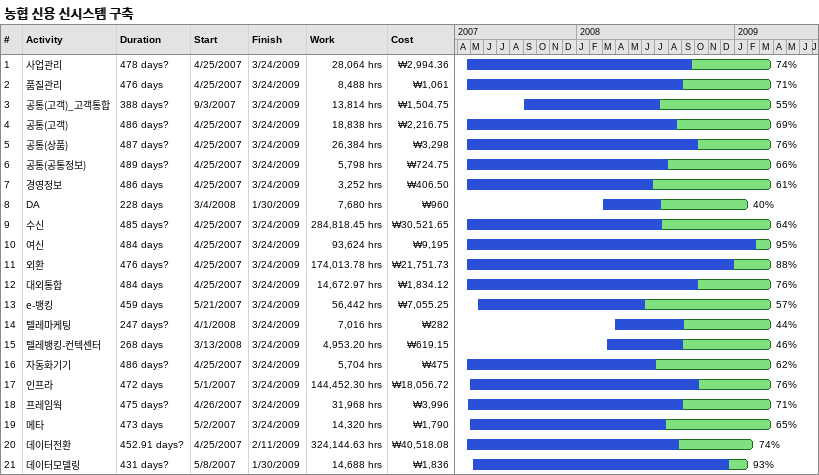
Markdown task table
농협 신용 신시스템 구축

| ID | Task | Duration | Start | Finish | % complete | Work (h) | Cost (₩) |
|---|---|---|---|---|---|---|---|
| 1 | 사업관리 | 478d? | 2007-04-25 | 2009-03-24 | 74 | 28064 | 2994.36 |
| 2 | 품질관리 | 476d | 2007-04-25 | 2009-03-24 | 71 | 8488 | 1061 |
| 3 | 공통(고객)_고객통합 | 388d? | 2007-09-03 | 2009-03-24 | 55 | 13814 | 1504.75 |
| 4 | 공통(고객) | 486d? | 2007-04-25 | 2009-03-24 | 69 | 18838 | 2216.75 |
| 5 | 공통(상품) | 487d? | 2007-04-25 | 2009-03-24 | 76 | 26384 | 3298 |
| 6 | 공통(공통정보) | 489d? | 2007-04-25 | 2009-03-24 | 66 | 5798 | 724.75 |
| 7 | 경영정보 | 486d | 2007-04-25 | 2009-03-24 | 61 | 3252 | 406.50 |
| 8 | DA | 228d | 2008-03-04 | 2009-01-30 | 40 | 7680 | 960 |
| 9 | 수신 | 485d? | 2007-04-25 | 2009-03-24 | 64 | 284818.45 | 30521.65 |
| 10 | 여신 | 484d | 2007-04-25 | 2009-03-24 | 95 | 93624 | 9195 |
| 11 | 외환 | 476d? | 2007-04-25 | 2009-03-24 | 88 | 174013.78 | 21751.73 |
| 12 | 대외통합 | 484d | 2007-04-25 | 2009-03-24 | 76 | 14672.97 | 1834.12 |
| 13 | e-뱅킹 | 459d | 2007-05-21 | 2009-03-24 | 57 | 56442 | 7055.25 |
| 14 | 텔레마케팅 | 247d? | 2008-04-01 | 2009-03-24 | 44 | 7016 | 282 |
| 15 | 텔레뱅킹-컨텍센터 | 268d | 2008-03-13 | 2009-03-24 | 46 | 4953.20 | 619.15 |
| 16 | 자동화기기 | 486d? | 2007-04-25 | 2009-03-24 | 62 | 5704 | 475 |
| 17 | 인프라 | 472d | 2007-05-01 | 2009-03-24 | 76 | 144452.30 | 18056.72 |
| 18 | 프레임웍 | 475d? | 2007-04-26 | 2009-03-24 | 71 | 31968 | 3996 |
| 19 | 메타 | 473d | 2007-05-02 | 2009-03-24 | 65 | 14320 | 1790 |
| 20 | 데이터전환 | 452.91d? | 2007-04-25 | 2009-02-11 | 74 | 324144.63 | 40518.08 |
| 21 | 데이터모델링 | 431d? | 2007-05-08 | 2009-01-30 | 93 | 14688 | 1836 |
